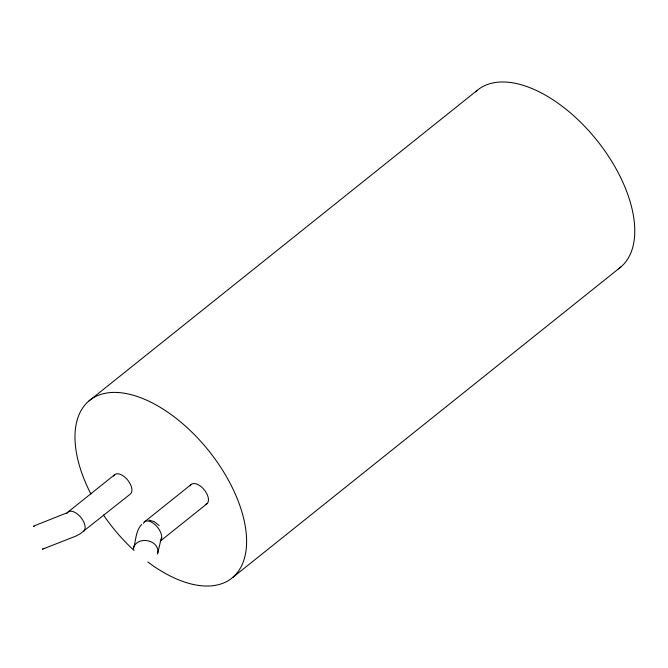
<?xml version="1.0" encoding="UTF-8"?>
<svg xmlns="http://www.w3.org/2000/svg" width="668" height="668" viewBox="0 0 668 668"><rect width="100%" height="100%" fill="white"/><g stroke="black" fill="none" stroke-linecap="round" stroke-linejoin="round"><path stroke-width="1" d="M133.324 548.82C136.088 540.763 135.412 530.935 141.716 524.463M161.297 538.174L157.523 553.972C161.08 539.969 136.815 534.909 133.383 548.353M88.986 400.934L477.119 90.447M67.911 512.114L114.671 474.706M44.188 548.261L42.41 549.213L75.801 536.128L80.018 533.916L130.385 494.019A12.45 6.722 51.3 0 0 126.594 478.797A12.45 6.722 51.3 0 0 113.61 476.159M144.472 521.867L191.232 484.459M206.938 503.781L160.178 541.189A12.45 6.722 51.3 0 0 156.387 525.958A12.45 6.722 51.3 0 0 143.403 523.32M232.623 577.553L620.756 267.066M66.708 512.94L33.425 526.175L34.177 526.635M149.006 520.121L154.216 521.641L159.168 525.566M475.633 91.783A113.836 61.473 51.3 0 1 596.457 139.762A113.836 61.473 51.3 0 1 618.376 268.903M90.881 493.961A113.836 61.473 51.3 0 1 130.477 394.496A113.836 61.473 51.3 0 1 246.133 532.63A113.836 61.473 51.3 0 1 147.812 561.955M134.059 550.465A113.836 61.473 51.3 0 1 103.431 514.986M190.171 485.912A12.45 6.722 51.3 0 1 204.216 489.778A12.45 6.722 51.3 0 1 205.343 504.574M66.85 513.567A12.45 6.722 51.3 0 1 79.826 516.205A12.45 6.722 51.3 0 1 83.617 531.427"/></g></svg>
